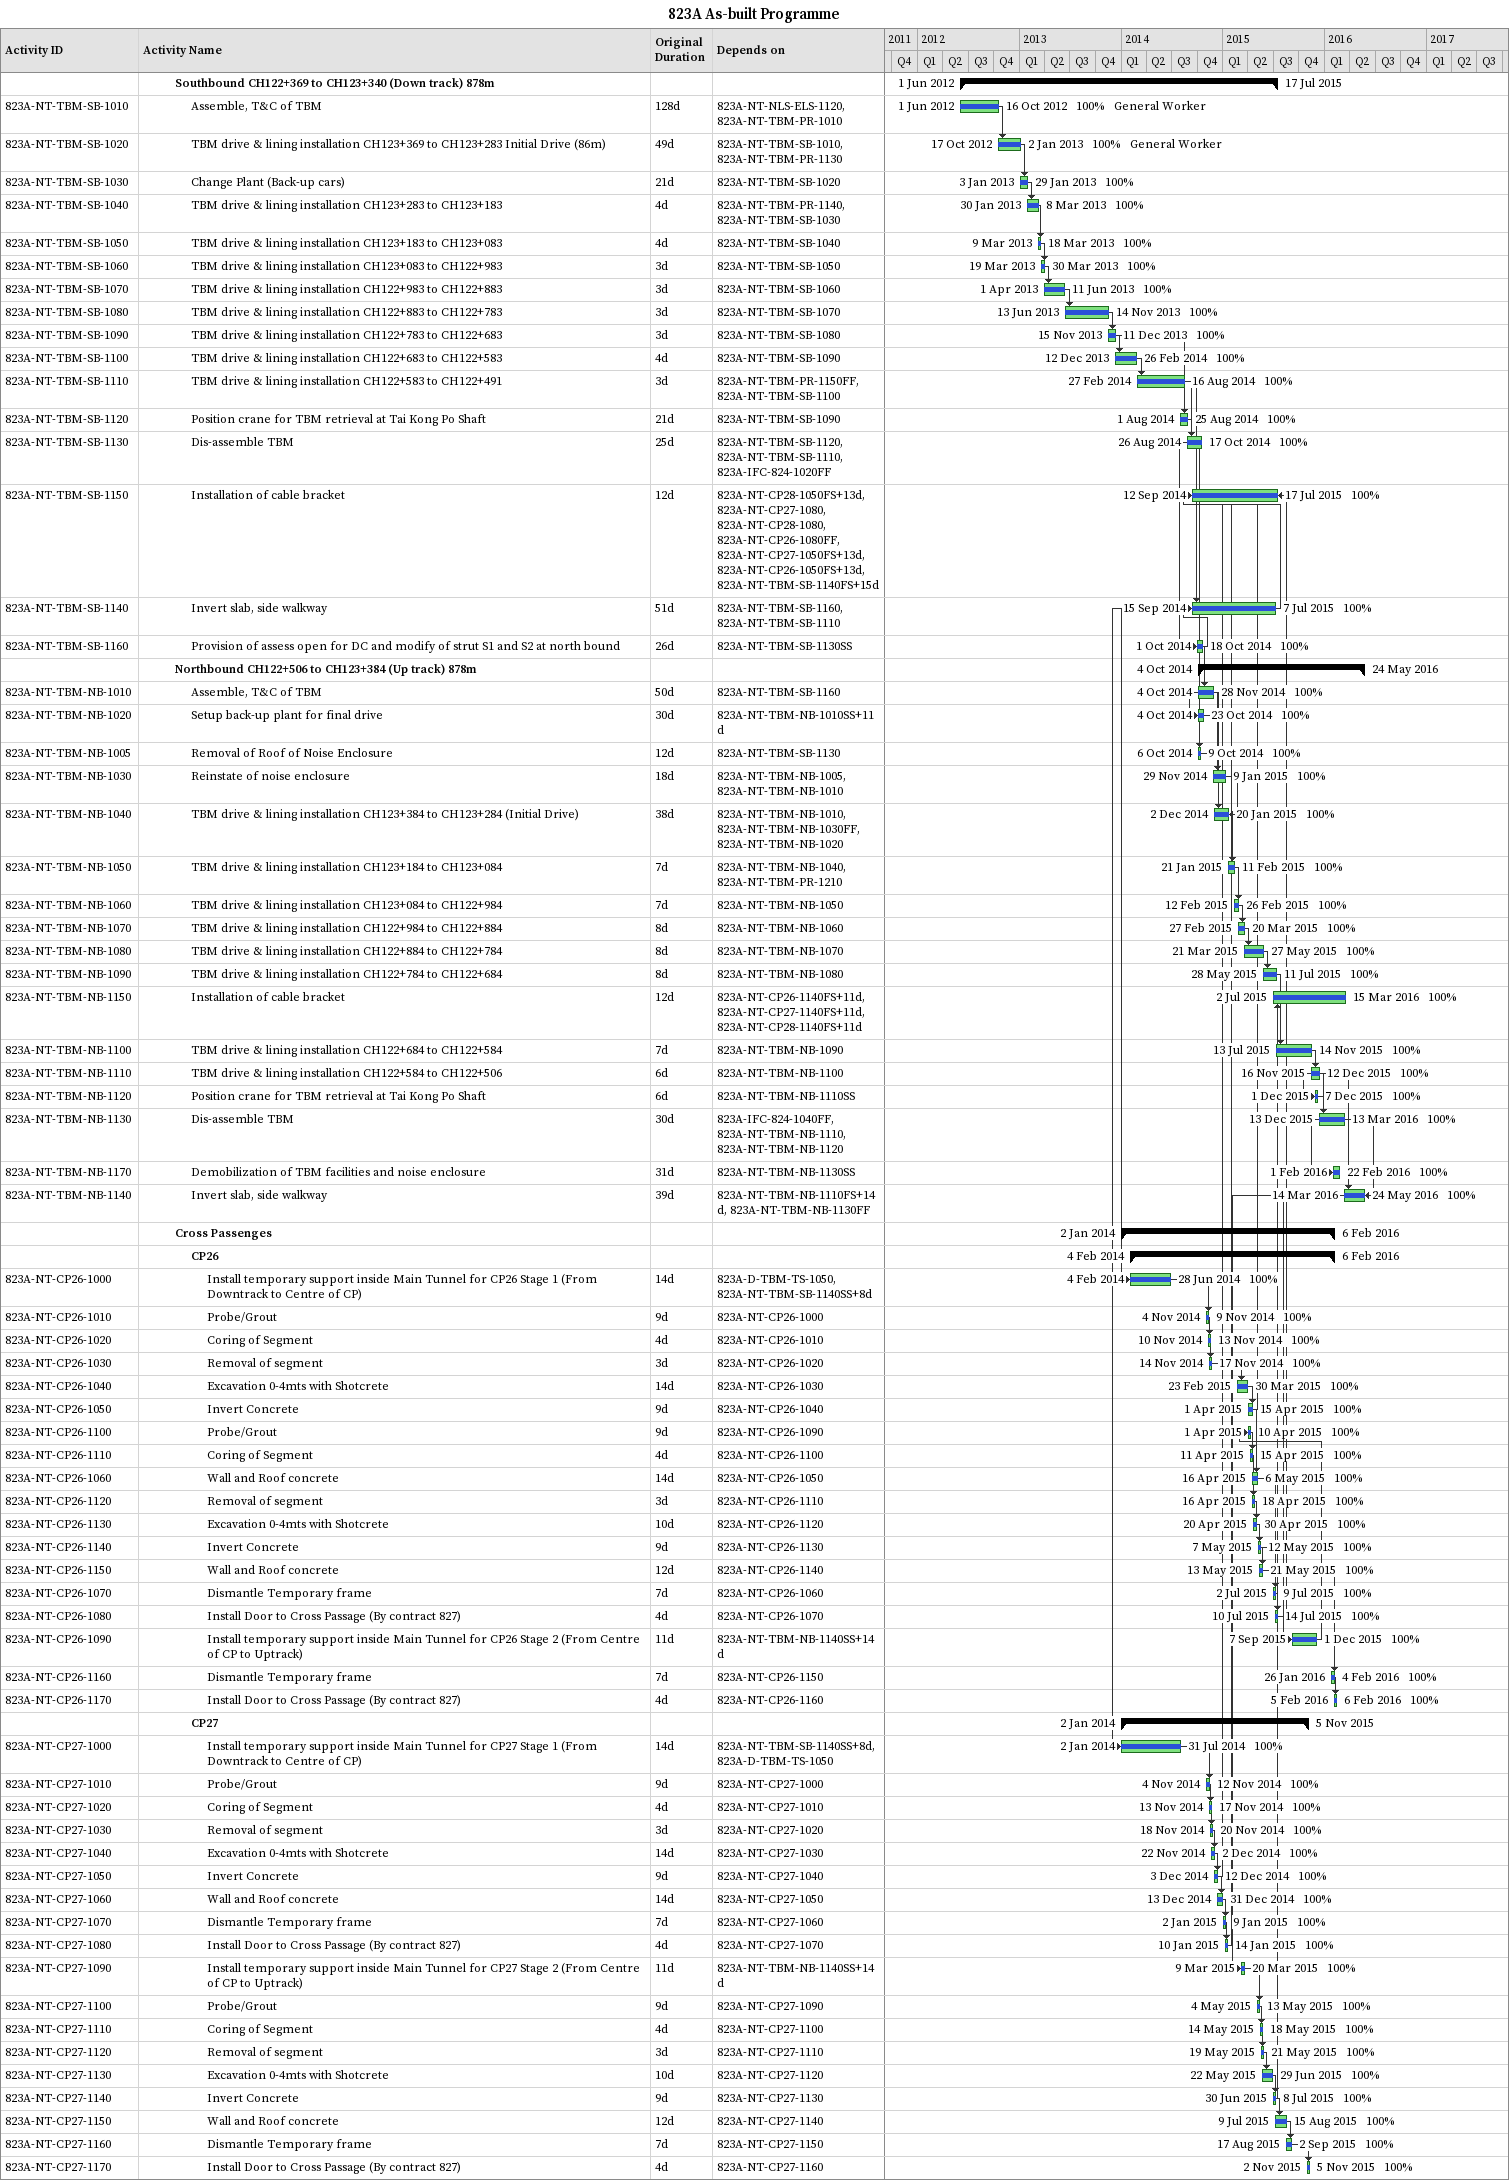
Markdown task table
823A As-built Programme

| ID | Level | Task | Original duration | Start | Finish | Predecessors | Resources | % complete |
|---|---|---|---|---|---|---|---|---|
|  | 3 | **Southbound CH122+369 to CH123+340 (Down track) 878m** |  | 2012-06-01 | 2015-07-17 |  |  |  |
| 823A-NT-TBM-SB-1010 | 4 | Assemble, T&C of TBM | 128d | 2012-06-01 | 2012-10-16 | 823A-NT-NLS-ELS-1120, 823A-NT-TBM-PR-1010 | General Worker | 100 |
| 823A-NT-TBM-SB-1020 | 4 | TBM drive & lining installation CH123+369 to CH123+283 Initial Drive (86m) | 49d | 2012-10-17 | 2013-01-02 | 823A-NT-TBM-SB-1010, 823A-NT-TBM-PR-1130 | General Worker | 100 |
| 823A-NT-TBM-SB-1030 | 4 | Change Plant (Back-up cars) | 21d | 2013-01-03 | 2013-01-29 | 823A-NT-TBM-SB-1020 |  | 100 |
| 823A-NT-TBM-SB-1040 | 4 | TBM drive & lining installation CH123+283 to CH123+183 | 4d | 2013-01-30 | 2013-03-08 | 823A-NT-TBM-PR-1140, 823A-NT-TBM-SB-1030 |  | 100 |
| 823A-NT-TBM-SB-1050 | 4 | TBM drive & lining installation CH123+183 to CH123+083 | 4d | 2013-03-09 | 2013-03-18 | 823A-NT-TBM-SB-1040 |  | 100 |
| 823A-NT-TBM-SB-1060 | 4 | TBM drive & lining installation CH123+083 to CH122+983 | 3d | 2013-03-19 | 2013-03-30 | 823A-NT-TBM-SB-1050 |  | 100 |
| 823A-NT-TBM-SB-1070 | 4 | TBM drive & lining installation CH122+983 to CH122+883 | 3d | 2013-04-01 | 2013-06-11 | 823A-NT-TBM-SB-1060 |  | 100 |
| 823A-NT-TBM-SB-1080 | 4 | TBM drive & lining installation CH122+883 to CH122+783 | 3d | 2013-06-13 | 2013-11-14 | 823A-NT-TBM-SB-1070 |  | 100 |
| 823A-NT-TBM-SB-1090 | 4 | TBM drive & lining installation CH122+783 to CH122+683 | 3d | 2013-11-15 | 2013-12-11 | 823A-NT-TBM-SB-1080 |  | 100 |
| 823A-NT-TBM-SB-1100 | 4 | TBM drive & lining installation CH122+683 to CH122+583 | 4d | 2013-12-12 | 2014-02-26 | 823A-NT-TBM-SB-1090 |  | 100 |
| 823A-NT-TBM-SB-1110 | 4 | TBM drive & lining installation CH122+583 to CH122+491 | 3d | 2014-02-27 | 2014-08-16 | 823A-NT-TBM-PR-1150FF, 823A-NT-TBM-SB-1100 |  | 100 |
| 823A-NT-TBM-SB-1120 | 4 | Position crane for TBM retrieval at Tai Kong Po Shaft | 21d | 2014-08-01 | 2014-08-25 | 823A-NT-TBM-SB-1090 |  | 100 |
| 823A-NT-TBM-SB-1130 | 4 | Dis-assemble TBM | 25d | 2014-08-26 | 2014-10-17 | 823A-NT-TBM-SB-1120, 823A-NT-TBM-SB-1110, 823A-IFC-824-1020FF |  | 100 |
| 823A-NT-TBM-SB-1150 | 4 | Installation of cable bracket | 12d | 2014-09-12 | 2015-07-17 | 823A-NT-CP28-1050FS+13d, 823A-NT-CP27-1080, 823A-NT-CP28-1080, 823A-NT-CP26-1080FF, 823A-NT-CP27-1050FS+13d, 823A-NT-CP26-1050FS+13d, 823A-NT-TBM-SB-1140FS+15d |  | 100 |
| 823A-NT-TBM-SB-1140 | 4 | Invert slab, side walkway | 51d | 2014-09-15 | 2015-07-07 | 823A-NT-TBM-SB-1160, 823A-NT-TBM-SB-1110 |  | 100 |
| 823A-NT-TBM-SB-1160 | 4 | Provision of assess open for DC and modify of strut S1 and S2 at north bound | 26d | 2014-10-01 | 2014-10-18 | 823A-NT-TBM-SB-1130SS |  | 100 |
|  | 3 | **Northbound CH122+506 to CH123+384 (Up track) 878m** |  | 2014-10-04 | 2016-05-24 |  |  |  |
| 823A-NT-TBM-NB-1010 | 4 | Assemble, T&C of TBM | 50d | 2014-10-04 | 2014-11-28 | 823A-NT-TBM-SB-1160 |  | 100 |
| 823A-NT-TBM-NB-1020 | 4 | Setup back-up plant for final drive | 30d | 2014-10-04 | 2014-10-23 | 823A-NT-TBM-NB-1010SS+11d |  | 100 |
| 823A-NT-TBM-NB-1005 | 4 | Removal of Roof of Noise Enclosure | 12d | 2014-10-06 | 2014-10-09 | 823A-NT-TBM-SB-1130 |  | 100 |
| 823A-NT-TBM-NB-1030 | 4 | Reinstate of noise enclosure | 18d | 2014-11-29 | 2015-01-09 | 823A-NT-TBM-NB-1005, 823A-NT-TBM-NB-1010 |  | 100 |
| 823A-NT-TBM-NB-1040 | 4 | TBM drive & lining installation CH123+384 to CH123+284 (Initial Drive) | 38d | 2014-12-02 | 2015-01-20 | 823A-NT-TBM-NB-1010, 823A-NT-TBM-NB-1030FF, 823A-NT-TBM-NB-1020 |  | 100 |
| 823A-NT-TBM-NB-1050 | 4 | TBM drive & lining installation CH123+184 to CH123+084 | 7d | 2015-01-21 | 2015-02-11 | 823A-NT-TBM-NB-1040, 823A-NT-TBM-PR-1210 |  | 100 |
| 823A-NT-TBM-NB-1060 | 4 | TBM drive & lining installation CH123+084 to CH122+984 | 7d | 2015-02-12 | 2015-02-26 | 823A-NT-TBM-NB-1050 |  | 100 |
| 823A-NT-TBM-NB-1070 | 4 | TBM drive & lining installation CH122+984 to CH122+884 | 8d | 2015-02-27 | 2015-03-20 | 823A-NT-TBM-NB-1060 |  | 100 |
| 823A-NT-TBM-NB-1080 | 4 | TBM drive & lining installation CH122+884 to CH122+784 | 8d | 2015-03-21 | 2015-05-27 | 823A-NT-TBM-NB-1070 |  | 100 |
| 823A-NT-TBM-NB-1090 | 4 | TBM drive & lining installation CH122+784 to CH122+684 | 8d | 2015-05-28 | 2015-07-11 | 823A-NT-TBM-NB-1080 |  | 100 |
| 823A-NT-TBM-NB-1150 | 4 | Installation of cable bracket | 12d | 2015-07-02 | 2016-03-15 | 823A-NT-CP26-1140FS+11d, 823A-NT-CP27-1140FS+11d, 823A-NT-CP28-1140FS+11d |  | 100 |
| 823A-NT-TBM-NB-1100 | 4 | TBM drive & lining installation CH122+684 to CH122+584 | 7d | 2015-07-13 | 2015-11-14 | 823A-NT-TBM-NB-1090 |  | 100 |
| 823A-NT-TBM-NB-1110 | 4 | TBM drive & lining installation CH122+584 to CH122+506 | 6d | 2015-11-16 | 2015-12-12 | 823A-NT-TBM-NB-1100 |  | 100 |
| 823A-NT-TBM-NB-1120 | 4 | Position crane for TBM retrieval at Tai Kong Po Shaft | 6d | 2015-12-01 | 2015-12-07 | 823A-NT-TBM-NB-1110SS |  | 100 |
| 823A-NT-TBM-NB-1130 | 4 | Dis-assemble TBM | 30d | 2015-12-13 | 2016-03-13 | 823A-IFC-824-1040FF, 823A-NT-TBM-NB-1110, 823A-NT-TBM-NB-1120 |  | 100 |
| 823A-NT-TBM-NB-1170 | 4 | Demobilization of TBM facilities and noise enclosure | 31d | 2016-02-01 | 2016-02-22 | 823A-NT-TBM-NB-1130SS |  | 100 |
| 823A-NT-TBM-NB-1140 | 4 | Invert slab, side walkway | 39d | 2016-03-14 | 2016-05-24 | 823A-NT-TBM-NB-1110FS+14d, 823A-NT-TBM-NB-1130FF |  | 100 |
|  | 3 | **Cross Passenges** |  | 2014-01-02 | 2016-02-06 |  |  |  |
|  | 4 | **CP26** |  | 2014-02-04 | 2016-02-06 |  |  |  |
| 823A-NT-CP26-1000 | 5 | Install temporary support inside Main Tunnel for CP26 Stage 1 (From Downtrack to Centre of CP) | 14d | 2014-02-04 | 2014-06-28 | 823A-D-TBM-TS-1050, 823A-NT-TBM-SB-1140SS+8d |  | 100 |
| 823A-NT-CP26-1010 | 5 | Probe/Grout | 9d | 2014-11-04 | 2014-11-09 | 823A-NT-CP26-1000 |  | 100 |
| 823A-NT-CP26-1020 | 5 | Coring of Segment | 4d | 2014-11-10 | 2014-11-13 | 823A-NT-CP26-1010 |  | 100 |
| 823A-NT-CP26-1030 | 5 | Removal of segment | 3d | 2014-11-14 | 2014-11-17 | 823A-NT-CP26-1020 |  | 100 |
| 823A-NT-CP26-1040 | 5 | Excavation 0-4mts with Shotcrete | 14d | 2015-02-23 | 2015-03-30 | 823A-NT-CP26-1030 |  | 100 |
| 823A-NT-CP26-1050 | 5 | Invert Concrete | 9d | 2015-04-01 | 2015-04-15 | 823A-NT-CP26-1040 |  | 100 |
| 823A-NT-CP26-1100 | 5 | Probe/Grout | 9d | 2015-04-01 | 2015-04-10 | 823A-NT-CP26-1090 |  | 100 |
| 823A-NT-CP26-1110 | 5 | Coring of Segment | 4d | 2015-04-11 | 2015-04-15 | 823A-NT-CP26-1100 |  | 100 |
| 823A-NT-CP26-1060 | 5 | Wall and Roof concrete | 14d | 2015-04-16 | 2015-05-06 | 823A-NT-CP26-1050 |  | 100 |
| 823A-NT-CP26-1120 | 5 | Removal of segment | 3d | 2015-04-16 | 2015-04-18 | 823A-NT-CP26-1110 |  | 100 |
| 823A-NT-CP26-1130 | 5 | Excavation 0-4mts with Shotcrete | 10d | 2015-04-20 | 2015-04-30 | 823A-NT-CP26-1120 |  | 100 |
| 823A-NT-CP26-1140 | 5 | Invert Concrete | 9d | 2015-05-07 | 2015-05-12 | 823A-NT-CP26-1130 |  | 100 |
| 823A-NT-CP26-1150 | 5 | Wall and Roof concrete | 12d | 2015-05-13 | 2015-05-21 | 823A-NT-CP26-1140 |  | 100 |
| 823A-NT-CP26-1070 | 5 | Dismantle Temporary frame | 7d | 2015-07-02 | 2015-07-09 | 823A-NT-CP26-1060 |  | 100 |
| 823A-NT-CP26-1080 | 5 | Install Door to Cross Passage (By contract 827) | 4d | 2015-07-10 | 2015-07-14 | 823A-NT-CP26-1070 |  | 100 |
| 823A-NT-CP26-1090 | 5 | Install temporary support inside Main Tunnel for CP26 Stage 2 (From Centre of CP to Uptrack) | 11d | 2015-09-07 | 2015-12-01 | 823A-NT-TBM-NB-1140SS+14d |  | 100 |
| 823A-NT-CP26-1160 | 5 | Dismantle Temporary frame | 7d | 2016-01-26 | 2016-02-04 | 823A-NT-CP26-1150 |  | 100 |
| 823A-NT-CP26-1170 | 5 | Install Door to Cross Passage (By contract 827) | 4d | 2016-02-05 | 2016-02-06 | 823A-NT-CP26-1160 |  | 100 |
|  | 4 | **CP27** |  | 2014-01-02 | 2015-11-05 |  |  |  |
| 823A-NT-CP27-1000 | 5 | Install temporary support inside Main Tunnel for CP27 Stage 1 (From Downtrack to Centre of CP) | 14d | 2014-01-02 | 2014-07-31 | 823A-NT-TBM-SB-1140SS+8d, 823A-D-TBM-TS-1050 |  | 100 |
| 823A-NT-CP27-1010 | 5 | Probe/Grout | 9d | 2014-11-04 | 2014-11-12 | 823A-NT-CP27-1000 |  | 100 |
| 823A-NT-CP27-1020 | 5 | Coring of Segment | 4d | 2014-11-13 | 2014-11-17 | 823A-NT-CP27-1010 |  | 100 |
| 823A-NT-CP27-1030 | 5 | Removal of segment | 3d | 2014-11-18 | 2014-11-20 | 823A-NT-CP27-1020 |  | 100 |
| 823A-NT-CP27-1040 | 5 | Excavation 0-4mts with Shotcrete | 14d | 2014-11-22 | 2014-12-02 | 823A-NT-CP27-1030 |  | 100 |
| 823A-NT-CP27-1050 | 5 | Invert Concrete | 9d | 2014-12-03 | 2014-12-12 | 823A-NT-CP27-1040 |  | 100 |
| 823A-NT-CP27-1060 | 5 | Wall and Roof concrete | 14d | 2014-12-13 | 2014-12-31 | 823A-NT-CP27-1050 |  | 100 |
| 823A-NT-CP27-1070 | 5 | Dismantle Temporary frame | 7d | 2015-01-02 | 2015-01-09 | 823A-NT-CP27-1060 |  | 100 |
| 823A-NT-CP27-1080 | 5 | Install Door to Cross Passage (By contract 827) | 4d | 2015-01-10 | 2015-01-14 | 823A-NT-CP27-1070 |  | 100 |
| 823A-NT-CP27-1090 | 5 | Install temporary support inside Main Tunnel for CP27 Stage 2 (From Centre of CP to Uptrack) | 11d | 2015-03-09 | 2015-03-20 | 823A-NT-TBM-NB-1140SS+14d |  | 100 |
| 823A-NT-CP27-1100 | 5 | Probe/Grout | 9d | 2015-05-04 | 2015-05-13 | 823A-NT-CP27-1090 |  | 100 |
| 823A-NT-CP27-1110 | 5 | Coring of Segment | 4d | 2015-05-14 | 2015-05-18 | 823A-NT-CP27-1100 |  | 100 |
| 823A-NT-CP27-1120 | 5 | Removal of segment | 3d | 2015-05-19 | 2015-05-21 | 823A-NT-CP27-1110 |  | 100 |
| 823A-NT-CP27-1130 | 5 | Excavation 0-4mts with Shotcrete | 10d | 2015-05-22 | 2015-06-29 | 823A-NT-CP27-1120 |  | 100 |
| 823A-NT-CP27-1140 | 5 | Invert Concrete | 9d | 2015-06-30 | 2015-07-08 | 823A-NT-CP27-1130 |  | 100 |
| 823A-NT-CP27-1150 | 5 | Wall and Roof concrete | 12d | 2015-07-09 | 2015-08-15 | 823A-NT-CP27-1140 |  | 100 |
| 823A-NT-CP27-1160 | 5 | Dismantle Temporary frame | 7d | 2015-08-17 | 2015-09-02 | 823A-NT-CP27-1150 |  | 100 |
| 823A-NT-CP27-1170 | 5 | Install Door to Cross Passage (By contract 827) | 4d | 2015-11-02 | 2015-11-05 | 823A-NT-CP27-1160 |  | 100 |
